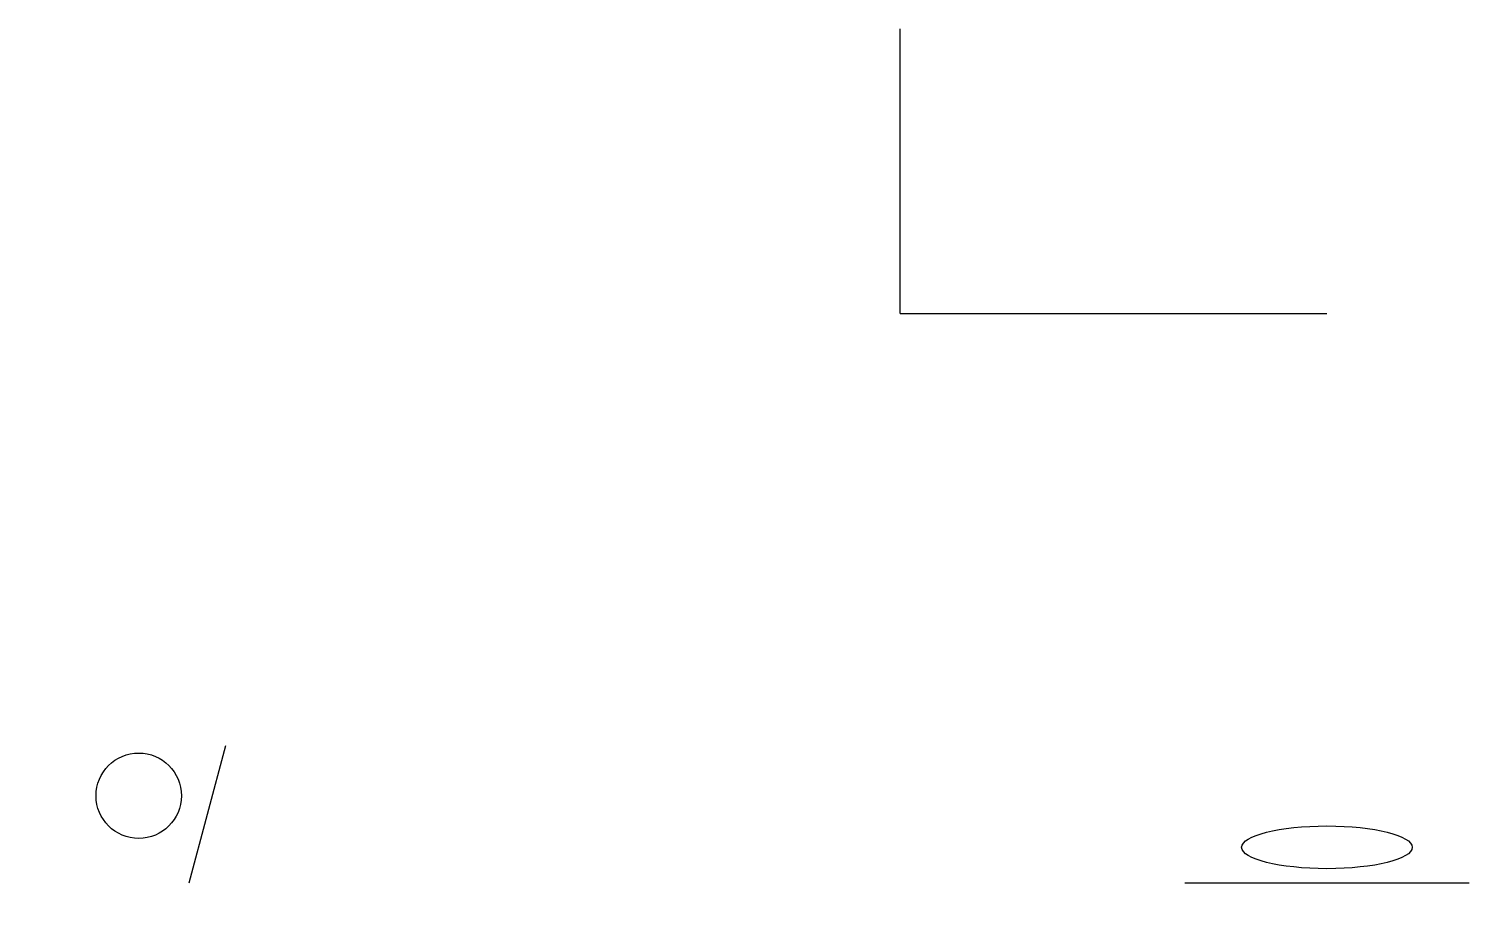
# Model space of a CAD drawing. Units: millimetres on the paper. Extents: x -51 to 50, y -23 to 40.
import ezdxf

# ---------------------------------------------------------------- set-up
doc = ezdxf.new("R2010")
doc.units = ezdxf.units.MM
doc.layers.add('0-0_0', color=4, linetype='Continuous')

# ---------------------------------------------------------------- blocks, each defined once
blk = doc.blocks.new('部品𠮷')
at = {"layer": '0-0_0'}
blk.add_line((0, 0), (10, 0), dxfattribs=at)
blk.add_circle((5, 5), 3, dxfattribs=at)
blk = doc.blocks.new('入れ子')
at = {"layer": '0-0_0', "rotation": 30}
blk.add_blockref('部品𠮷', (0, 0), dxfattribs=at)

msp = doc.modelspace()

# ---------------------------------------------------------------- linework, layer by layer
at = {"layer": '0-0_0'}
for q in [(10, 40), (40, 20)]:
    msp.add_line((10, 20), q, dxfattribs=at)

# ---------------------------------------------------------------- block references
at = {"layer": '0-0_0', "rotation": 45}
msp.add_blockref('入れ子', (-40, -20), dxfattribs=at)
at = {"layer": '0-0_0', "xscale": 2, "yscale": 0.5}
msp.add_blockref('部品𠮷', (30, -20), dxfattribs=at)

doc.saveas('drawing.dxf')
